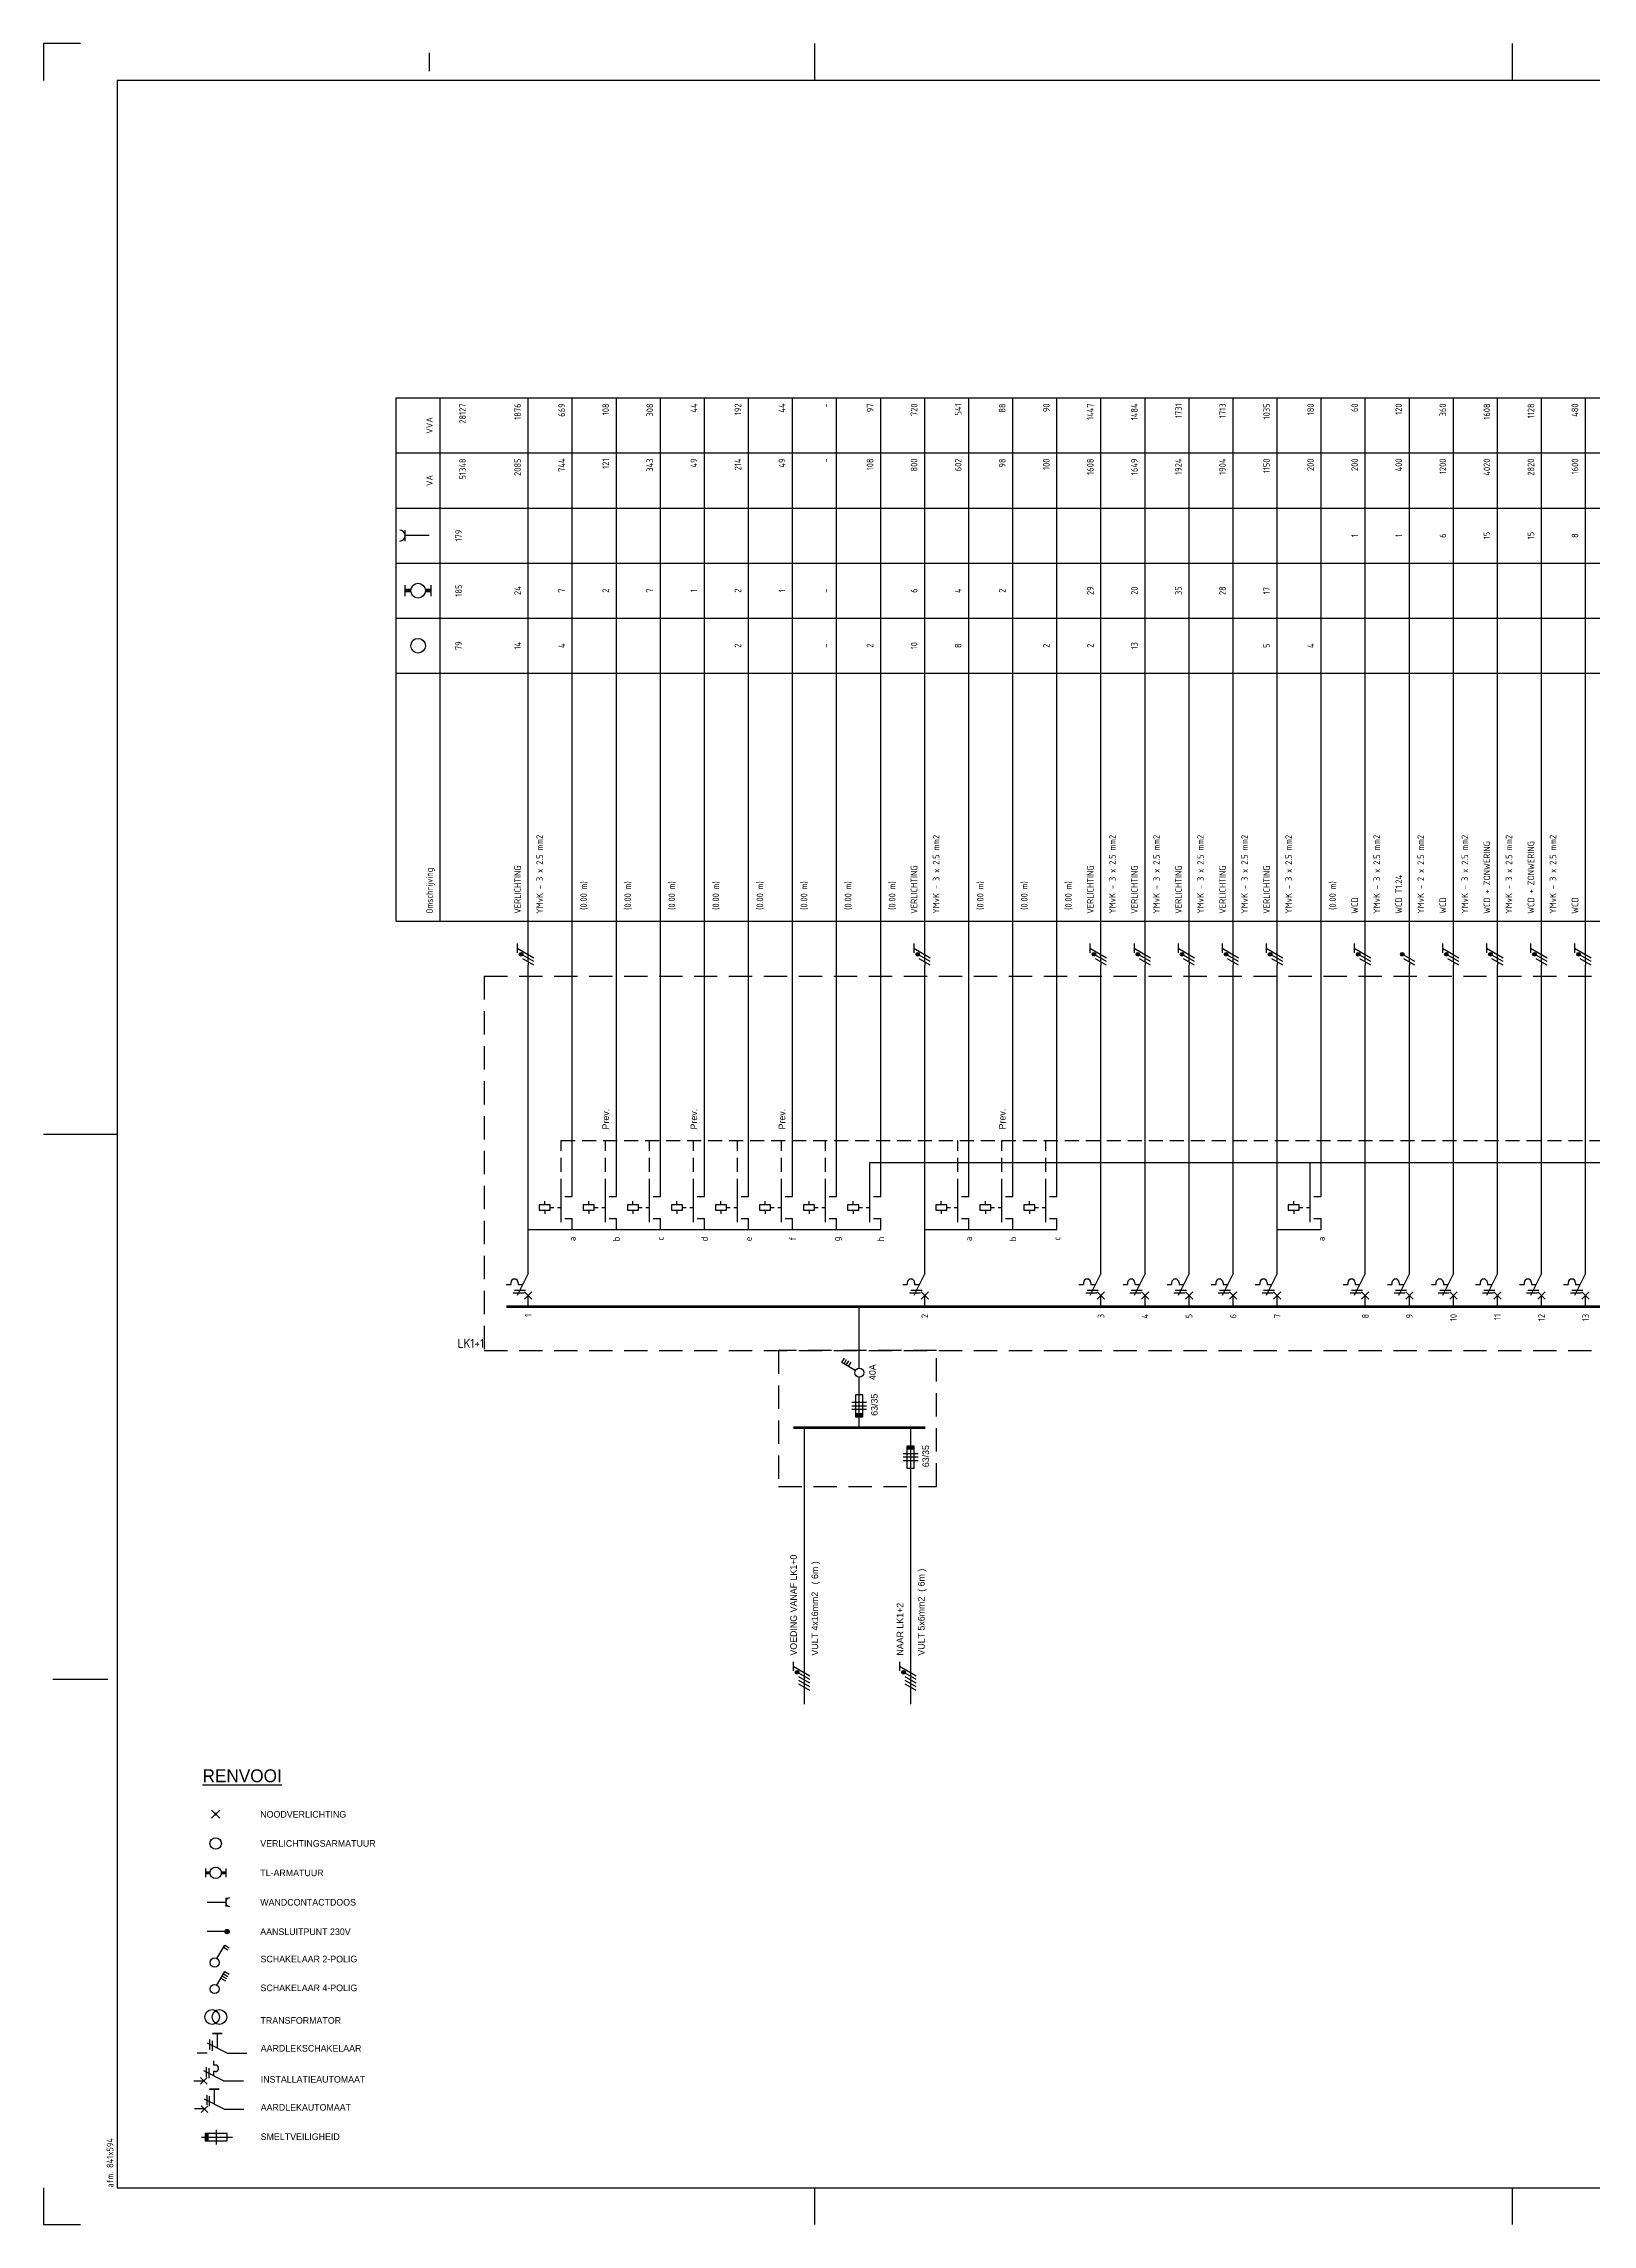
# Model space of a CAD drawing. Header units: millimetres. Extents: x 0 to 841, y 0 to 594.
# Drawn here: x 0 to 422, y 0 to 594 of the extents above; entities that cross this region are included whole.
import ezdxf
from ezdxf.enums import TextEntityAlignment as Align

# ---------------------------------------------------------------- set-up
doc = ezdxf.new("R2010")
doc.units = ezdxf.units.MM
for name, pattern in [('DASHED', [19.05, 12.7, -6.35]), ('HIDDEN', [9.525, 6.35, -3.175]), ('STABI11', [2, 1, -1])]:
    doc.linetypes.add(name, pattern=pattern)
doc.layers.get('0').update_dxf_attribs({"linetype": 'CONTINUOUS'})
for name, color, linetype in [('00att018', 1, 'CONTINUOUS'), ('00kad018', 1, 'CONTINUOUS'), ('00kad070', 5, 'CONTINUOUS'), ('BL$2----_KADER', 7, 'CONTINUOUS'), ('EL$1----', 3, 'CONTINUOUS'), ('EL$1----__LK1+1', 3, 'CONTINUOUS')]:
    doc.layers.add(name, color=color, linetype=linetype)
doc.styles.add('BURO-018', font='BUROFONT', dxfattribs={"height": 1.8})
doc.styles.add('BURO-035', font='BUROFONT.shx', dxfattribs={"height": 3.5})
doc.styles.add('ISO', font='isocp.shx')
doc.styles.add('STABICAD-018', font='ISOCP.SHX', dxfattribs={"height": 1.8})

# ---------------------------------------------------------------- blocks, each defined once
blk = doc.blocks.new('RENV_DION')
at = {"layer": 'EL$1----', "linetype": 'Continuous'}
for p, q in [((485.12, 256.64), (487.32, 254.44)), ((487.32, 256.64), (485.12, 254.44)), ((483.5, 238.37), (483.5, 240.7)), ((488.94, 240.7), (488.94, 238.37)), ((488.94, 232.7), (488.94, 230.37)), ((483.89, 231.54), (488.94, 231.54)), ((489.33, 223.54), (483.89, 223.54)), ((486.57, 208.98), (488.69, 212.65)), ((487.64, 210.83), (488.85, 210.13)), ((487.99, 211.43), (489.2, 210.73)), ((488.34, 212.04), (489.55, 211.34)), ((488.69, 212.65), (489.9, 211.95)), ((489.35, 190.42), (483.95, 193.12)), ((484.62, 191.43), (484.62, 194.13)), ((485.3, 193.8), (485.3, 191.1)), ((486.65, 195.82), (486.65, 191.77)), ((488.36, 182.91), (482.96, 185.61)), ((483.63, 186.63), (483.63, 183.93)), ((484.31, 186.29), (484.31, 183.59)), ((485.66, 188.31), (485.66, 187.19)), ((486.11, 187.19), (485.66, 187.19)), ((486.11, 185.39), (485.66, 185.39)), ((485.66, 185.39), (485.66, 184.26)), ((480.26, 182.91), (482.96, 182.91)), ((482.06, 183.81), (483.86, 182.01)), ((483.86, 183.81), (482.06, 182.01)), ((485.84, 180.58), (485.84, 176.53)), ((488.36, 182.91), (493.76, 182.91)), ((484.04, 176.08), (482.24, 174.28)), ((482.24, 176.08), (484.04, 174.28)), ((488.54, 175.18), (483.14, 177.88)), ((482.39, 167.57), (490.81, 167.57)), ((489.31, 168.57), (483.31, 168.57)), ((483.31, 168.57), (483.31, 166.57)), ((483.31, 166.57), (489.31, 166.57)), ((486.31, 169.57), (486.31, 165.57)), ((489.31, 166.57), (489.31, 168.57))]:
    blk.add_line(p, q, dxfattribs=at)
at = {"layer": 'EL$1----', "color": 3, "linetype": 'Continuous'}
for p, q in [((486.57, 216.18), (488.69, 219.85)), ((488.69, 219.85), (489.9, 219.15)), ((488.34, 219.25), (489.55, 218.55))]:
    blk.add_line(p, q, dxfattribs=at)
at = {"layer": 'EL$1----'}
for p, q in [((483.86, 190.42), (481.16, 190.42)), ((489.35, 190.42), (494.66, 190.42)), ((483.9, 176.31), (483.9, 179.01)), ((484.49, 175.97), (484.49, 178.67)), ((483.14, 175.29), (480.44, 175.29)), ((488.54, 175.18), (493.85, 175.18))]:
    blk.add_line(p, q, dxfattribs=at)
at = {"layer": 'EL$1----', "linetype": 'Continuous'}
for points, const_width in [([(486.41, 255.54, 1), (486.02, 255.54, 1)], 0.389), ([(489.33, 223.83, 1), (489.33, 223.24, 1)], 0.583)]:
    blk.add_lwpolyline(points, format="xyb", close=True, dxfattribs=dict(at, const_width=const_width))
for points, const_width in [([(484.66, 239.54), (483.5, 239.54)], 0.778), ([(487.77, 239.54), (488.94, 239.54)], 0.778), ([(485.3, 195.82), (488, 195.82)], 0.45), ([(484.49, 180.58), (487.19, 180.58)], 0.45)]:
    blk.add_lwpolyline(points, dxfattribs=dict(at, const_width=const_width))
for centre, radius in [((486.22, 247.54), 1.56), ((486.22, 239.54), 1.56), ((489.33, 223.54), 0.583), ((485.95, 207.9), 1.25), ((485.24, 200.27), 2), ((487.24, 200.27), 2)]:
    blk.add_circle(centre, radius, dxfattribs=at)
at = {"layer": 'EL$1----', "color": 3, "linetype": 'Continuous'}
blk.add_circle((485.95, 215.1), 1.25, dxfattribs=at)
at = {"layer": 'EL$1----', "linetype": 'Continuous'}
for centre, radius, start, end in [((490.11, 231.54), 1.17, 90, 270), ((486.11, 186.29), 0.9, 270, 90)]:
    blk.add_arc(centre, radius, start, end, dxfattribs=at)
blk.add_solid([(483.31, 168.57), (484.31, 168.57), (483.31, 166.57), (484.31, 166.57)], dxfattribs=at)
at = {"layer": 'EL$1----', "color": 3, "style": 'BURO-035'}
blk.add_text('%%URENVOOI', height=3.5, dxfattribs=at).set_placement((482.63, 264.23))
at = {"layer": 'EL$1----', "color": 1, "style": 'BURO-018'}
for s, p in [('NOODVERLICHTING', (498.36, 255.47)), ('VERLICHTINGSARMATUUR', (498.36, 247.55)), ('TL-ARMATUUR', (498.36, 239.54)), ('WANDCONTACTDOOS', (498.36, 231.52)), ('AANSLUITPUNT 230V', (498.36, 223.5)), ('SCHAKELAAR 2-POLIG', (498.43, 216.06)), ('SCHAKELAAR 4-POLIG', (498.43, 208.21)), ('TRANSFORMATOR', (498.43, 199.33)), ('AARDLEKSCHAKELAAR', (498.49, 191.75)), ('INSTALLATIEAUTOMAAT', (498.49, 183.3)), ('AARDLEKAUTOMAAT', (498.47, 175.66)), ('SMELTVEILIGHEID', (498.47, 167.66))]:
    blk.add_text(s, height=1.8, dxfattribs=at).set_placement(p, align=Align.MIDDLE_LEFT)
blk = doc.blocks.new('a1-windesheim-hor')
at = {"layer": '00kad018', "color": 1}
for p, q in [((0, 594), (0, 584)), ((10, 594), (0, 594)), ((210, 594), (210, 584)), ((400, 594), (400, 584)), ((105, 591.5), (105, 586.5)), ((0, 297), (20, 297)), ((2.5, 148.5), (17.5, 148.5)), ((0, 10), (0, 0)), ((210, 10), (210, 0)), ((400, 10), (400, 0)), ((0, 0), (10, 0))]:
    blk.add_line(p, q, dxfattribs=at)
at = {"layer": '00kad070', "color": 5}
for p, q in [((831, 584), (20, 584)), ((20, 584), (20, 10)), ((20, 10), (831, 10))]:
    blk.add_line(p, q, dxfattribs=at)
at = {"layer": '00att018', "color": 1, "style": 'ISO'}
blk.add_text('afm. 841x594', height=1.8, rotation=90, dxfattribs=at).set_placement((19, 10))
blk = doc.blocks.new('HL3')
at = {"color": 0, "linetype": 'Continuous'}
for p, q in [((-3, 6.98), (-3, 4.48)), ((-3, 5.73), (1.5, 3.13)), ((1.5, 2.13), (-1.5, 3.87)), ((1.5, 1.13), (-1.5, 2.87)), ((1.5, 0.13), (-1.5, 1.87)), ((1.5, -0.87), (-1.5, 0.87))]:
    blk.add_line(p, q, dxfattribs=at)
at = {"color": 0, "linetype": 'Continuous', "const_width": 0.5}
blk.add_lwpolyline([(-1.68, 4.12, 1), (-2.18, 4.12, 1)], format="xyb", close=True, dxfattribs=at)
at = {"color": 0, "linetype": 'Continuous'}
blk.add_circle((-1.93, 4.12), 0.5, dxfattribs=at)
blk = doc.blocks.new('1114A3A')
at = {"color": 0, "linetype": 'Continuous'}
for p, q in [((0.62, 1.08), (2.74, 4.75)), ((1.69, 2.93), (2.9, 2.23)), ((2.04, 3.54), (3.25, 2.84)), ((2.39, 4.14), (3.6, 3.44)), ((2.74, 4.75), (3.95, 4.05))]:
    blk.add_line(p, q, dxfattribs=at)
blk.add_circle((0, 0), 1.25, dxfattribs=at)
at = {"color": 0, "linetype": 'Continuous', "style": 'BURO-018', "flags": 1}
for tag, p in [('E_ID', (0, 0.08)), ('E_MATCODE', (0, -4.92))]:
    blk.add_attdef(tag, p, '', height=1.8, dxfattribs=at)
at = {"color": 0, "linetype": 'Continuous', "style": 'BURO-018'}
blk.add_attdef('E_IGS', text='', height=1.8, dxfattribs=at).set_placement((3, 0.08), align=Align.MIDDLE_LEFT)
blk = doc.blocks.new('072102B')
at = {"color": 0, "linetype": 'Continuous'}
for p, q in [((1, 0), (-1, 0)), ((-1, 0), (-1, -6)), ((1, -6), (1, 0)), ((-1, -6), (1, -6))]:
    blk.add_line(p, q, dxfattribs=at)
blk.add_solid([(1, -5), (1, -6), (-1, -5), (-1, -6)], dxfattribs=at)
at = {"color": 0, "linetype": 'Continuous', "style": 'BURO-018', "flags": 1}
for tag, p in [('E_ID', (0, 0)), ('E_MATCODE', (0, -5))]:
    blk.add_attdef(tag, p, '', height=1.8, dxfattribs=at)
at = {"color": 0, "linetype": 'Continuous', "style": 'BURO-018'}
blk.add_attdef('E_KODE', text='', height=1.8, dxfattribs=at).set_placement((-3, -3), align=Align.MIDDLE_RIGHT)
blk = doc.blocks.new('0721013F')
at = {"color": 0, "linetype": 'Continuous'}
for p, q in [((-2, -2), (2, -2)), ((-2, -3), (2, -3)), ((2, -4), (-2, -4))]:
    blk.add_line(p, q, dxfattribs=at)
blk = doc.blocks.new('P-N-PE_3')
at = {"color": 0, "linetype": 'Continuous'}
for p, q in [((0, 0.87), (0, 6.17)), ((-3, 5.85), (-3, 3.35)), ((-3, 4.6), (1.5, 2)), ((1.5, 1), (-1.5, 2.73)), ((1.5, 0), (-1.5, 1.73)), ((0, 0.87), (0, 0))]:
    blk.add_line(p, q, dxfattribs=at)
at = {"color": 0, "linetype": 'Continuous', "const_width": 0.5}
blk.add_lwpolyline([(-1.68, 2.98, 1), (-2.18, 2.98, 1)], format="xyb", close=True, dxfattribs=at)
at = {"color": 0, "linetype": 'Continuous'}
blk.add_circle((-1.93, 2.98), 0.5, dxfattribs=at)
blk = doc.blocks.new('B3')
at = {"color": 0, "linetype": 'Continuous'}
for p, q in [((0, 9), (0, 21)), ((-6, 6), (-4.75, 6)), ((-4.75, 6.5), (-4.75, 6)), ((0, 9), (-3, 3)), ((-2.75, 6.5), (-2.75, 6)), ((-2.75, 6), (-1.5, 6)), ((-4.125, 3.75), (-1.125, 3.75)), ((-3.75, 4.5), (-0.75, 4.5)), ((-1, 4), (1, 2)), ((-1, 2), (1, 4)), ((0, 0), (0, 3))]:
    blk.add_line(p, q, dxfattribs=at)
blk.add_arc((-3.75, 6.5), 1, 0, 180, dxfattribs=at)
at = {"color": 1, "style": 'BURO-018'}
blk.add_attdef('E_VRIJ1', (-3, 12), '', height=1.8, rotation=90, dxfattribs=at)
at = {"color": 1, "linetype": 'Continuous', "style": 'BURO-018'}
blk.add_attdef('E_IIA', text='', height=1.8, rotation=90, dxfattribs=at).set_placement((2, 6), align=Align.TOP_CENTER)
blk = doc.blocks.new('m1')
at = {"color": 0, "linetype": 'Continuous'}
blk.add_line((0, 21), (0, 33), dxfattribs=at)
blk = doc.blocks.new('b1s')
at = {"color": 0, "linetype": 'Continuous'}
blk.add_line((0, 33), (0, 54), dxfattribs=at)
blk = doc.blocks.new('m1s')
at = {"color": 0, "linetype": 'Continuous'}
blk.add_line((0, 54), (0, 66), dxfattribs=at)
blk = doc.blocks.new('NONE')
at = {"color": 0, "linetype": 'Continuous'}
blk.add_line((0, 0), (0, 12), dxfattribs=at)
blk = doc.blocks.new('M2')
at = {"color": 0, "linetype": 'Continuous'}
for p, q in [((0, 9), (0, 12)), ((-6, 6.75), (-9, 6.75)), ((-9, 6.75), (-9, 5.25)), ((-7.5, 6.75), (-7.5, 7.75)), ((-6, 5.25), (-6, 6.75)), ((-6, 6.25), (-6, 6.25)), ((-3, 2), (-3, 10)), ((-2, 9), (0, 9)), ((-9, 5.25), (-6, 5.25)), ((-7.5, 5.25), (-7.5, 4.25)), ((-2, 3), (0, 3)), ((0, 0), (0, 3))]:
    blk.add_line(p, q, dxfattribs=at)
at = {"color": 0, "linetype": 'STABI11'}
blk.add_line((-6, 6), (-3, 6), dxfattribs=at)
at = {"color": 1, "linetype": 'Continuous', "style": 'BURO-018'}
blk.add_attdef('E_VRIJ1', (-6, 9), '', height=1.8, rotation=90, dxfattribs=at)
blk.add_attdef('E_IMS', text='', height=1.8, rotation=90, dxfattribs=at).set_placement((0, 6), align=Align.TOP_CENTER)
blk = doc.blocks.new('P-N_2')
at = {"color": 0, "linetype": 'Continuous'}
for p, q in [((1.5, 1), (-1.5, 2.73)), ((1.5, 0), (-1.5, 1.73)), ((0, 0.87), (0, 3.94)), ((0, 0.87), (0, 0))]:
    blk.add_line(p, q, dxfattribs=at)
at = {"color": 0, "linetype": 'Continuous', "const_width": 0.5}
blk.add_lwpolyline([(-1.68, 2.98, 1), (-2.18, 2.98, 1)], format="xyb", close=True, dxfattribs=at)
at = {"color": 0, "linetype": 'Continuous'}
blk.add_circle((-1.93, 2.98), 0.5, dxfattribs=at)
blk = doc.blocks.new('COLUMN_POWERTYPE_3')
at = {"color": 0, "linetype": 'Continuous'}
blk.add_circle((0, 0), 2, dxfattribs=at)
blk = doc.blocks.new('COLUMN_POWERTYPE_5')
at = {"color": 0, "linetype": 'Continuous'}
for p, q in [((-3.5, -1.5), (-3.5, 1.5)), ((3.5, 1.5), (3.5, -1.5))]:
    blk.add_line(p, q, dxfattribs=at)
at = {"color": 0, "linetype": 'Continuous', "const_width": 1}
for points in [[(-2, 0), (-3.5, 0)], [(2, 0), (3.5, 0)]]:
    blk.add_lwpolyline(points, dxfattribs=at)
at = {"color": 0, "linetype": 'Continuous'}
blk.add_circle((0, 0), 2, dxfattribs=at)
blk = doc.blocks.new('COLUMN_POWERTYPE_6')
at = {"color": 0, "linetype": 'Continuous'}
for p, q in [((-3.5, -1.5), (-3.5, 1.5)), ((3, 0), (-3.5, 0))]:
    blk.add_line(p, q, dxfattribs=at)
blk.add_arc((-5, 0), 1.5, 270, 90, dxfattribs=at)

msp = doc.modelspace()

# ---------------------------------------------------------------- linework, layer by layer
at = {"layer": 'EL$1----', "linetype": 'DASHED', "ltscale": 0.3}
for p, q in [((141.03, 295.33), (761.53, 295.33)), ((141.03, 281.08), (141.03, 295.33)), ((153.03, 281.08), (153.03, 295.33)), ((165.03, 281.08), (165.03, 295.33)), ((177.03, 281.08), (177.03, 295.33)), ((189.03, 281.08), (189.03, 295.33)), ((201.03, 281.08), (201.03, 295.33)), ((213.03, 281.08), (213.03, 295.33)), ((249.03, 281.08), (249.03, 295.33)), ((261.03, 281.08), (261.03, 295.33)), ((273.03, 281.08), (273.03, 295.33))]:
    msp.add_line(p, q, dxfattribs=at)
at = {"layer": 'EL$1----'}
for p, q in [((225.03, 289.33), (345.03, 289.33)), ((225.03, 281.08), (225.03, 289.33)), ((345.03, 289.33), (772.53, 289.33)), ((345.03, 281.08), (345.03, 289.33)), ((222.19, 217.08), (222.19, 230.83))]:
    msp.add_line(p, q, dxfattribs=at)
at = {"layer": 'EL$1----', "ltscale": 0.2}
for p, q in [((222.19, 233.33), (222.19, 250.08)), ((207.19, 217.08), (207.19, 141.79)), ((236.19, 217.08), (236.19, 141.79))]:
    msp.add_line(p, q, dxfattribs=at)
at = {"layer": 'EL$1----', "color": 1, "linetype": 'HIDDEN'}
msp.add_lwpolyline([(200.19, 238.08), (200.19, 201.08), (243.19, 201.08), (243.19, 238.08)], close=True, dxfattribs=at)
at = {"layer": 'EL$1----', "ltscale": 0.2, "const_width": 0.7}
for points in [[(216.19, 217.08), (204.19, 217.08)], [(228.19, 217.08), (216.19, 217.08)], [(240.19, 217.08), (228.19, 217.08)]]:
    msp.add_lwpolyline(points, dxfattribs=at)
at = {"layer": 'EL$1----__LK1+1', "color": 1}
for p, q in [((96.03, 497.58), (732.03, 497.58)), ((96.03, 355.08), (96.03, 497.58)), ((108.03, 355.08), (108.03, 497.58)), ((96.03, 482.58), (732.03, 482.58)), ((96.03, 467.58), (732.03, 467.58)), ((96.03, 452.58), (732.03, 452.58)), ((96.03, 437.58), (732.03, 437.58)), ((96.03, 422.58), (732.03, 422.58)), ((96.03, 355.08), (732.03, 355.08))]:
    msp.add_line(p, q, dxfattribs=at)
at = {"layer": 'EL$1----__LK1+1'}
for p, q in [((132.03, 355.08), (132.03, 497.58)), ((144.03, 355.08), (144.03, 497.58)), ((156.03, 355.08), (156.03, 497.58)), ((168.03, 355.08), (168.03, 497.58)), ((180.03, 355.08), (180.03, 497.58)), ((192.03, 355.08), (192.03, 497.58)), ((204.03, 355.08), (204.03, 497.58)), ((216.03, 355.08), (216.03, 497.58)), ((228.03, 355.08), (228.03, 497.58)), ((240.03, 355.08), (240.03, 497.58)), ((252.03, 355.08), (252.03, 497.58)), ((264.03, 355.08), (264.03, 497.58)), ((276.03, 355.08), (276.03, 497.58)), ((288.03, 355.08), (288.03, 497.58)), ((300.03, 355.08), (300.03, 497.58)), ((312.03, 355.08), (312.03, 497.58)), ((324.03, 355.08), (324.03, 497.58)), ((336.03, 355.08), (336.03, 497.58)), ((348.03, 355.08), (348.03, 497.58)), ((360.03, 355.08), (360.03, 497.58)), ((372.03, 355.08), (372.03, 497.58)), ((384.03, 355.08), (384.03, 497.58)), ((396.03, 355.08), (396.03, 497.58)), ((408.03, 355.08), (408.03, 497.58)), ((420.03, 355.08), (420.03, 497.58)), ((132.03, 349.25), (132.03, 355.08)), ((144.03, 340.08), (144.03, 355.08)), ((156.03, 340.08), (156.03, 355.08)), ((168.03, 340.08), (168.03, 355.08)), ((180.03, 340.08), (180.03, 355.08)), ((192.03, 340.08), (192.03, 355.08)), ((204.03, 340.08), (204.03, 355.08)), ((216.03, 340.08), (216.03, 355.08)), ((228.03, 340.08), (228.03, 355.08)), ((240.03, 349.25), (240.03, 355.08)), ((252.03, 340.08), (252.03, 355.08)), ((264.03, 340.08), (264.03, 355.08)), ((276.03, 340.08), (276.03, 355.08)), ((288.03, 349.25), (288.03, 355.08)), ((300.03, 349.25), (300.03, 355.08)), ((312.03, 349.25), (312.03, 355.08)), ((324.03, 349.25), (324.03, 355.08)), ((336.03, 349.25), (336.03, 355.08)), ((348.03, 340.08), (348.03, 355.08)), ((360.03, 349.25), (360.03, 355.08)), ((372.03, 347.03), (372.03, 355.08)), ((384.03, 349.25), (384.03, 355.08)), ((396.03, 349.25), (396.03, 355.08)), ((408.03, 349.25), (408.03, 355.08)), ((420.03, 349.25), (420.03, 355.08)), ((132.03, 340.08), (132.03, 343.08)), ((240.03, 340.08), (240.03, 343.08)), ((288.03, 340.08), (288.03, 343.08)), ((300.03, 340.08), (300.03, 343.08)), ((312.03, 340.08), (312.03, 343.08)), ((324.03, 340.08), (324.03, 343.08)), ((336.03, 340.08), (336.03, 343.08)), ((360.03, 340.08), (360.03, 343.08)), ((372.03, 340.08), (372.03, 343.08)), ((384.03, 340.08), (384.03, 343.08)), ((396.03, 340.08), (396.03, 343.08)), ((408.03, 340.08), (408.03, 343.08)), ((420.03, 340.08), (420.03, 343.08)), ((132.03, 271.08), (144.03, 271.08)), ((144.03, 271.08), (156.03, 271.08)), ((156.03, 271.08), (168.03, 271.08)), ((168.03, 271.08), (180.03, 271.08)), ((180.03, 271.08), (192.03, 271.08)), ((192.03, 271.08), (204.03, 271.08)), ((204.03, 271.08), (216.03, 271.08)), ((216.03, 271.08), (228.03, 271.08)), ((240.03, 271.08), (252.03, 271.08)), ((252.03, 271.08), (264.03, 271.08)), ((264.03, 271.08), (276.03, 271.08)), ((336.03, 271.08), (348.03, 271.08))]:
    msp.add_line(p, q, dxfattribs=at)
at = {"layer": 'EL$1----__LK1+1', "color": 1, "linetype": 'HIDDEN'}
for p, q in [((120.03, 340.08), (732.03, 340.08)), ((120.03, 340.08), (120.03, 238.08)), ((120.03, 238.08), (732.03, 238.08))]:
    msp.add_line(p, q, dxfattribs=at)
at = {"layer": 'EL$1----__LK1+1'}
for points in [[(138.03, 250.08, 0.7, 0.7, 0), (126.03, 250.08, 0.7, 0.7, 0)], [(150.03, 250.08, 0.7, 0.7, 0), (138.03, 250.08, 0.7, 0.7, 0)], [(162.03, 250.08, 0.7, 0.7, 0), (150.03, 250.08, 0.7, 0.7, 0)], [(174.03, 250.08, 0.7, 0.7, 0), (162.03, 250.08, 0.7, 0.7, 0)], [(186.03, 250.08, 0.7, 0.7, 0), (174.03, 250.08, 0.7, 0.7, 0)], [(198.03, 250.08, 0.7, 0.7, 0), (186.03, 250.08, 0.7, 0.7, 0)], [(210.03, 250.08, 0.7, 0.7, 0), (198.03, 250.08, 0.7, 0.7, 0)], [(222.03, 250.08, 0.7, 0.7, 0), (210.03, 250.08, 0.7, 0.7, 0)], [(234.03, 250.08, 0.7, 0.7, 0), (222.03, 250.08, 0.7, 0.7, 0)], [(246.03, 250.08, 0.7, 0.7, 0), (234.03, 250.08, 0.7, 0.7, 0)], [(258.03, 250.08, 0.7, 0.7, 0), (246.03, 250.08, 0.7, 0.7, 0)], [(270.03, 250.08, 0.7, 0.7, 0), (258.03, 250.08, 0.7, 0.7, 0)], [(282.03, 250.08, 0.7, 0.7, 0), (270.03, 250.08, 0.7, 0.7, 0)], [(294.03, 250.08, 0.7, 0.7, 0), (282.03, 250.08, 0.7, 0.7, 0)], [(306.03, 250.08, 0.7, 0.7, 0), (294.03, 250.08, 0.7, 0.7, 0)], [(318.03, 250.08, 0.7, 0.7, 0), (306.03, 250.08, 0.7, 0.7, 0)], [(330.03, 250.08, 0.7, 0.7, 0), (318.03, 250.08, 0.7, 0.7, 0)], [(342.03, 250.08, 0.7, 0.7, 0), (330.03, 250.08, 0.7, 0.7, 0)], [(354.03, 250.08, 0.7, 0.7, 0), (342.03, 250.08, 0.7, 0.7, 0)], [(366.03, 250.08, 0.7, 0.7, 0), (354.03, 250.08, 0.7, 0.7, 0)], [(378.03, 250.08, 0.7, 0.7, 0), (366.03, 250.08, 0.7, 0.7, 0)], [(390.03, 250.08, 0.7, 0.7, 0), (378.03, 250.08, 0.7, 0.7, 0)], [(402.03, 250.08, 0.7, 0.7, 0), (390.03, 250.08, 0.7, 0.7, 0)], [(414.03, 250.08, 0.7, 0.7, 0), (402.03, 250.08, 0.7, 0.7, 0)], [(426.03, 250.08, 0.7, 0.7, 0), (414.03, 250.08, 0.7, 0.7, 0)]]:
    msp.add_lwpolyline(points, format="xyseb", dxfattribs=at)

# ---------------------------------------------------------------- block references
at = {"layer": 'BL$2----_KADER'}
msp.add_blockref('a1-windesheim-hor', (0.03, 0.08), dxfattribs=at)
at = {"layer": 'EL$1----'}
ref = msp.add_blockref('1114A3A', (222.19, 232.08), dxfattribs=dict(at, rotation=90))
ref.add_attrib('E_IGS', '40A', dxfattribs={"layer": '0', "color": 1, "linetype": 'Continuous', "height": 1.8, "rotation": 90, "style": 'BURO-018'}).set_placement((225.79, 230.08), align=Align.MIDDLE_LEFT)
ref = msp.add_blockref('072102B', (222.19, 226.08), dxfattribs=at)
ref.add_attrib('E_KODE', '63/35', dxfattribs={"layer": '0', "color": 1, "linetype": 'Continuous', "height": 1.8, "rotation": 90, "style": 'BURO-018'}).set_placement((226.29, 226.35), align=Align.MIDDLE_RIGHT)
for name, p in [('0721013F', (222.19, 226.08)), ('RENV_DION', (-439.32, -143.7))]:
    msp.add_blockref(name, p, dxfattribs=at)
at = {"layer": 'EL$1----', "rotation": 180}
msp.add_blockref('0721013F', (236.19, 206.08), dxfattribs=at)
at = {"layer": 'EL$1----'}
ref = msp.add_blockref('072102B', (236.19, 206.08), dxfattribs=dict(at, rotation=180))
ref.add_attrib('E_KODE', '63/35', dxfattribs={"layer": '0', "color": 1, "linetype": 'Continuous', "height": 1.8, "rotation": 90, "style": 'BURO-018'}).set_placement((240.29, 212.35), align=Align.MIDDLE_RIGHT)
at = {"layer": 'EL$1----', "ltscale": 0.2}
for p in [(207.19, 146.37), (236.19, 146.37)]:
    msp.add_blockref('HL3', p, dxfattribs=at)
at = {"layer": 'EL$1----__LK1+1'}
for name, p in [('COLUMN_POWERTYPE_6', (102.03, 460.08)), ('COLUMN_POWERTYPE_5', (102.03, 445.08)), ('COLUMN_POWERTYPE_3', (102.03, 430.08)), ('P-N-PE_3', (132.03, 343.08)), ('P-N-PE_3', (240.03, 343.08)), ('P-N-PE_3', (288.03, 343.08)), ('P-N-PE_3', (300.03, 343.08)), ('P-N-PE_3', (312.03, 343.08)), ('P-N-PE_3', (324.03, 343.08)), ('P-N-PE_3', (336.03, 343.08)), ('P-N-PE_3', (360.03, 343.08)), ('P-N_2', (372.03, 343.08)), ('P-N-PE_3', (384.03, 343.08)), ('P-N-PE_3', (396.03, 343.08)), ('P-N-PE_3', (408.03, 343.08)), ('P-N-PE_3', (420.03, 343.08)), ('NONE', (132.03, 328.08)), ('NONE', (144.03, 328.08)), ('NONE', (156.03, 328.08)), ('NONE', (168.03, 328.08)), ('NONE', (180.03, 328.08)), ('NONE', (192.03, 328.08)), ('NONE', (204.03, 328.08)), ('NONE', (216.03, 328.08)), ('NONE', (228.03, 328.08)), ('NONE', (240.03, 328.08)), ('NONE', (252.03, 328.08)), ('NONE', (264.03, 328.08)), ('NONE', (276.03, 328.08)), ('NONE', (288.03, 328.08)), ('NONE', (300.03, 328.08)), ('NONE', (312.03, 328.08)), ('NONE', (324.03, 328.08)), ('NONE', (336.03, 328.08)), ('NONE', (348.03, 328.08)), ('NONE', (360.03, 328.08)), ('NONE', (372.03, 328.08)), ('NONE', (384.03, 328.08)), ('NONE', (396.03, 328.08)), ('NONE', (408.03, 328.08)), ('NONE', (420.03, 328.08)), ('NONE', (132.03, 316.08)), ('NONE', (144.03, 316.08)), ('NONE', (156.03, 316.08)), ('NONE', (168.03, 316.08)), ('NONE', (180.03, 316.08)), ('NONE', (192.03, 316.08)), ('NONE', (204.03, 316.08)), ('NONE', (216.03, 316.08)), ('NONE', (228.03, 316.08)), ('NONE', (240.03, 316.08)), ('NONE', (252.03, 316.08)), ('NONE', (264.03, 316.08)), ('NONE', (276.03, 316.08)), ('NONE', (288.03, 316.08)), ('NONE', (300.03, 316.08)), ('NONE', (312.03, 316.08)), ('NONE', (324.03, 316.08)), ('NONE', (336.03, 316.08)), ('NONE', (348.03, 316.08)), ('NONE', (360.03, 316.08)), ('NONE', (372.03, 316.08)), ('NONE', (384.03, 316.08)), ('NONE', (396.03, 316.08)), ('NONE', (408.03, 316.08)), ('NONE', (420.03, 316.08)), ('m1s', (132.03, 250.08)), ('m1s', (144.03, 250.08)), ('m1s', (156.03, 250.08)), ('m1s', (168.03, 250.08)), ('m1s', (180.03, 250.08)), ('m1s', (192.03, 250.08)), ('m1s', (204.03, 250.08)), ('m1s', (216.03, 250.08)), ('m1s', (228.03, 250.08)), ('m1s', (240.03, 250.08)), ('m1s', (252.03, 250.08)), ('m1s', (264.03, 250.08)), ('m1s', (276.03, 250.08)), ('m1s', (288.03, 250.08)), ('m1s', (300.03, 250.08)), ('m1s', (312.03, 250.08)), ('m1s', (324.03, 250.08)), ('m1s', (336.03, 250.08)), ('m1s', (348.03, 250.08)), ('m1s', (360.03, 250.08)), ('m1s', (372.03, 250.08)), ('m1s', (384.03, 250.08)), ('m1s', (396.03, 250.08)), ('m1s', (408.03, 250.08)), ('m1s', (420.03, 250.08)), ('b1s', (132.03, 250.08)), ('b1s', (144.03, 250.08)), ('b1s', (156.03, 250.08)), ('b1s', (168.03, 250.08)), ('b1s', (180.03, 250.08)), ('b1s', (192.03, 250.08)), ('b1s', (204.03, 250.08)), ('b1s', (216.03, 250.08)), ('b1s', (228.03, 250.08)), ('b1s', (240.03, 250.08)), ('b1s', (252.03, 250.08)), ('b1s', (264.03, 250.08)), ('b1s', (276.03, 250.08)), ('b1s', (288.03, 250.08)), ('b1s', (300.03, 250.08)), ('b1s', (312.03, 250.08)), ('b1s', (324.03, 250.08)), ('b1s', (336.03, 250.08)), ('b1s', (348.03, 250.08)), ('b1s', (360.03, 250.08)), ('b1s', (372.03, 250.08)), ('b1s', (384.03, 250.08)), ('b1s', (396.03, 250.08)), ('b1s', (408.03, 250.08)), ('b1s', (420.03, 250.08)), ('m1', (132.03, 250.08)), ('M2', (144.03, 271.08)), ('M2', (156.03, 271.08)), ('M2', (168.03, 271.08)), ('M2', (180.03, 271.08)), ('M2', (192.03, 271.08)), ('M2', (204.03, 271.08)), ('M2', (216.03, 271.08)), ('M2', (228.03, 271.08)), ('m1', (240.03, 250.08)), ('M2', (252.03, 271.08)), ('M2', (264.03, 271.08)), ('M2', (276.03, 271.08)), ('m1', (288.03, 250.08)), ('m1', (300.03, 250.08)), ('m1', (312.03, 250.08)), ('m1', (324.03, 250.08)), ('m1', (336.03, 250.08)), ('M2', (348.03, 271.08)), ('m1', (360.03, 250.08)), ('m1', (372.03, 250.08)), ('m1', (384.03, 250.08)), ('m1', (396.03, 250.08)), ('m1', (408.03, 250.08)), ('m1', (420.03, 250.08)), ('B3', (132.03, 250.08)), ('B3', (240.03, 250.08)), ('B3', (288.03, 250.08)), ('B3', (300.03, 250.08)), ('B3', (312.03, 250.08)), ('B3', (324.03, 250.08)), ('B3', (336.03, 250.08)), ('B3', (360.03, 250.08)), ('B3', (372.03, 250.08)), ('B3', (384.03, 250.08)), ('B3', (396.03, 250.08)), ('B3', (408.03, 250.08)), ('B3', (420.03, 250.08))]:
    msp.add_blockref(name, p, dxfattribs=at)

# ---------------------------------------------------------------- texts
at = {"layer": 'EL$1----', "color": 1, "style": 'BURO-018'}
for p in [(154.03, 298.33), (178.03, 298.33), (202.03, 298.33), (262.03, 298.33)]:
    msp.add_text('Prev.', height=1.8, rotation=90, dxfattribs=at).set_placement(p)
at = {"layer": 'EL$1----', "color": 1, "linetype": 'Continuous', "ltscale": 0.2, "style": 'BURO-018'}
for s, p in [('VOEDING VANAF LK1+0', (205.19, 155.01)), ('NAAR LK1+2', (234.19, 155.01))]:
    msp.add_text(s, height=1.8, rotation=90, dxfattribs=at).set_placement(p)
for s, p in [('VULT 4x16mm2   ( 6m )', (209.19, 155.01)), ('VULT 5x6mm2  ( 6m )', (238.19, 155.01))]:
    msp.add_text(s, height=1.8, rotation=90, dxfattribs=at).set_placement(p, align=Align.TOP_LEFT)
at = {"layer": 'EL$1----__LK1+1', "color": 1, "style": 'STABICAD-018'}
for s, p in [('28127', (115.03, 496.08)), ('1876', (130.03, 496.08)), ('669', (142.03, 496.08)), ('108', (154.03, 496.08)), ('308', (166.03, 496.08)), ('44', (178.03, 496.08)), ('192', (190.03, 496.08)), ('44', (202.03, 496.08)), ('-', (214.03, 496.08)), ('97', (226.03, 496.08)), ('720', (238.03, 496.08)), ('541', (250.03, 496.08)), ('88', (262.03, 496.08)), ('90', (274.03, 496.08)), ('1447', (286.03, 496.08)), ('1484', (298.03, 496.08)), ('1731', (310.03, 496.08)), ('1713', (322.03, 496.08)), ('1035', (334.03, 496.08)), ('180', (346.03, 496.08)), ('60', (358.03, 496.08)), ('120', (370.03, 496.08)), ('360', (382.03, 496.08)), ('1608', (394.03, 496.08)), ('1128', (406.03, 496.08)), ('480', (418.03, 496.08)), ('51348', (115.03, 481.08)), ('2085', (130.03, 481.08)), ('744', (142.03, 481.08)), ('121', (154.03, 481.08)), ('343', (166.03, 481.08)), ('49', (178.03, 481.08)), ('214', (190.03, 481.08)), ('49', (202.03, 481.08)), ('-', (214.03, 481.08)), ('108', (226.03, 481.08)), ('800', (238.03, 481.08)), ('602', (250.03, 481.08)), ('98', (262.03, 481.08)), ('100', (274.03, 481.08)), ('1608', (286.03, 481.08)), ('1649', (298.03, 481.08)), ('1924', (310.03, 481.08)), ('1904', (322.03, 481.08)), ('1150', (334.03, 481.08)), ('200', (346.03, 481.08)), ('200', (358.03, 481.08)), ('400', (370.03, 481.08)), ('1200', (382.03, 481.08)), ('4020', (394.03, 481.08)), ('2820', (406.03, 481.08)), ('1600', (418.03, 481.08))]:
    msp.add_text(s, height=1.8, rotation=90, dxfattribs=at).set_placement(p, align=Align.RIGHT)
for s, p in [('VVA', (106.03, 490.08)), ('VA', (106.03, 475.08)), ('179', (113.96, 460.08)), ('1', (358.03, 460.08)), ('1', (370.03, 460.08)), ('6', (382.03, 460.08)), ('15', (394.03, 460.08)), ('15', (406.03, 460.08)), ('8', (418.03, 460.08)), ('185', (113.96, 445.08)), ('24', (130.03, 445.08)), ('7', (142.03, 445.08)), ('2', (154.03, 445.08)), ('7', (166.03, 445.08)), ('2', (190.03, 445.08)), ('-', (214.03, 445.08)), ('6', (238.03, 445.08)), ('4', (250.03, 445.08)), ('2', (262.03, 445.08)), ('29', (286.03, 445.08)), ('20', (298.03, 445.08)), ('35', (310.03, 445.08)), ('28', (322.03, 445.08)), ('17', (334.03, 445.08)), ('1', (178.03, 445.08)), ('1', (202.03, 445.08)), ('79', (113.96, 430.08)), ('14', (130.03, 430.08)), ('4', (142.03, 430.08)), ('2', (190.03, 430.08)), ('-', (214.03, 430.08)), ('2', (226.03, 430.08)), ('10', (238.03, 430.08)), ('8', (250.03, 430.08)), ('2', (274.03, 430.08)), ('2', (286.03, 430.08)), ('13', (298.03, 430.08)), ('5', (334.03, 430.08)), ('4', (346.03, 430.08))]:
    msp.add_text(s, height=1.8, rotation=90, dxfattribs=at).set_placement(p, align=Align.CENTER)
for s, p in [('YMvK - 3 x 2.5 mm2', (136.03, 357.08)), ('YMvK - 3 x 2.5 mm2', (244.03, 357.08)), ('YMvK - 3 x 2.5 mm2', (292.03, 357.08)), ('YMvK - 3 x 2.5 mm2', (304.03, 357.08)), ('YMvK - 3 x 2.5 mm2', (316.03, 357.08)), ('YMvK - 3 x 2.5 mm2', (328.03, 357.08)), ('YMvK - 3 x 2.5 mm2', (340.03, 357.08)), ('YMvK - 3 x 2.5 mm2', (364.03, 357.08)), ('YMvK - 2 x 2.5 mm2', (376.03, 357.08)), ('YMvK - 3 x 2.5 mm2', (388.03, 357.08)), ('WCD + ZONWERING', (394.03, 357.08)), ('YMvK - 3 x 2.5 mm2', (400.03, 357.08)), ('WCD + ZONWERING', (406.03, 357.08)), ('YMvK - 3 x 2.5 mm2', (412.03, 357.08)), ('Omschrijving', (106.03, 357.08)), ('VERLICHTING', (130.03, 357.08)), ('VERLICHTING', (238.03, 357.08)), ('VERLICHTING', (286.03, 357.08)), ('VERLICHTING', (298.03, 357.08)), ('VERLICHTING', (310.03, 357.08)), ('VERLICHTING', (322.03, 357.08)), ('VERLICHTING', (334.03, 357.08)), (' (0.00 m)', (148.03, 357.08)), (' (0.00 m)', (160.03, 357.08)), (' (0.00 m)', (172.03, 357.08)), (' (0.00 m)', (184.03, 357.08)), (' (0.00 m)', (196.03, 357.08)), (' (0.00 m)', (208.03, 357.08)), (' (0.00 m)', (220.03, 357.08)), (' (0.00 m)', (232.03, 357.08)), (' (0.00 m)', (256.03, 357.08)), (' (0.00 m)', (268.03, 357.08)), (' (0.00 m)', (280.03, 357.08)), (' (0.00 m)', (352.03, 357.08)), ('WCD T1.24', (370.03, 357.08)), ('WCD', (358.03, 357.08)), ('WCD', (382.03, 357.08)), ('WCD', (418.03, 357.08))]:
    msp.add_text(s, height=1.8, rotation=90, dxfattribs=at).set_placement(p)
for s, p in [('a', (144.03, 269.08)), ('b', (156.03, 269.08)), ('c', (168.03, 269.08)), ('d', (180.03, 269.08)), ('e', (192.03, 269.08)), ('f', (204.03, 269.08)), ('g', (216.03, 269.08)), ('h', (228.03, 269.08)), ('a', (252.03, 269.08)), ('b', (264.03, 269.08)), ('c', (276.03, 269.08)), ('a', (348.03, 269.08)), ('1', (132.03, 248.08)), ('2', (240.03, 248.08)), ('3', (288.03, 248.08)), ('4', (300.03, 248.08)), ('5', (312.03, 248.08)), ('6', (324.03, 248.08)), ('7', (336.03, 248.08)), ('8', (360.03, 248.08)), ('9', (372.03, 248.08)), ('10', (384.03, 248.08)), ('11', (396.03, 248.08)), ('12', (408.03, 248.08)), ('13', (420.03, 248.08))]:
    msp.add_text(s, height=1.8, rotation=90, dxfattribs=at).set_placement(p, align=Align.MIDDLE_RIGHT)
at = {"layer": 'EL$1----__LK1+1', "color": 2, "style": 'STABICAD-018'}
msp.add_text('LK1+1', height=2.5, dxfattribs=at).set_placement((120.03, 238.08), align=Align.BOTTOM_RIGHT)

doc.saveas('drawing.dxf')
